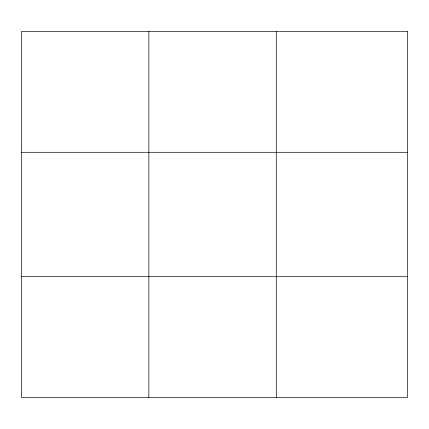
<?xml version="1.0" encoding="UTF-8"?>
<svg xmlns="http://www.w3.org/2000/svg" width="429" height="429" viewBox="0 0 429 429"><rect width="100%" height="100%" fill="white"/><g stroke="black" fill="none" stroke-linecap="round" stroke-linejoin="round"><path stroke-width="0.64" d="M148.863 31.548L148.863 397.452M276.276 31.548L276.276 397.452M21.45 152.295L407.55 152.295M21.45 276.705L407.55 276.705M407.55 31.548L407.55 397.452L21.45 397.452L21.45 31.548L407.55 31.548"/></g></svg>
